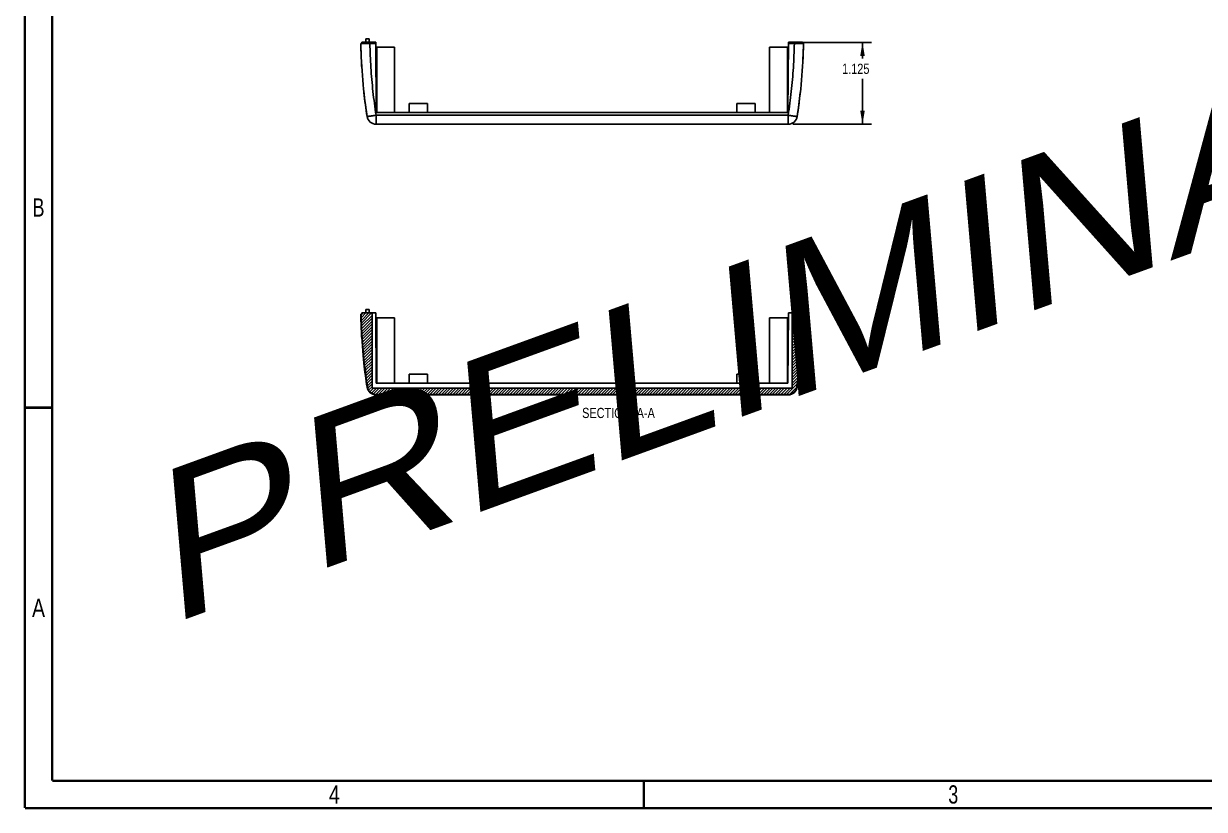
# Model space of a CAD drawing. Extents: x 0.7 to 34.8, y 0.4 to 22.5.
# Drawn here: x 0.73 to 16.95, y 0.48 to 11.28 of the extents above; entities that cross this region are included whole.
import ezdxf
from ezdxf.enums import TextEntityAlignment as Align

# ---------------------------------------------------------------- set-up
doc = ezdxf.new("R2010")
doc.units = 0
doc.header["$LTSCALE"] = 1.87
doc.header["$MEASUREMENT"] = 0
doc.linetypes.add('PHANTOM', pattern=[0.8, 0.45, -0.05, 0.1, -0.05, 0.1, -0.05])
doc.layers.get('0').update_dxf_attribs({"linetype": 'CONTINUOUS'})
for name, color, linetype in [('5_ALL_CURVES', 7, 'CONTINUOUS'), ('8_ALL_NOTES_BALLOONS_SYMBOLS_GT', 7, 'CONTINUOUS'), ('DIMS-ALL', 7, 'CONTINUOUS')]:
    doc.layers.add(name, color=color, linetype=linetype)
doc.styles.get("Standard").update_dxf_attribs({"font": 'txt', "width": 0.8})
doc.styles.add('TEXTSTYLE_1', font='txt', dxfattribs={"width": 0.8})
doc.styles.add('TEXTSTYLE_2', font='txt', dxfattribs={"width": 0.8})
doc.dimstyles.new('DIMSTYLE_1', dxfattribs={"dimtxt": 0.14, "dimasz": 0.1875, "dimexe": 0.18, "dimexo": 0.0625, "dimgap": 0.09, "dimtad": 0, "dimtih": 1, "dimtoh": 1, "dimdec": 3, "dimzin": 4, "dimtxsty": 'STANDARD', "dimblk": '_ARROW_FILLED', "dimblk1": '_ARROW_FILLED', "dimblk2": '_ARROW_FILLED', "dimcen": 0.09, "dimazin": 3, "dimtfac": 1, "dimtdec": 3, "dimtofl": 0, "dimtmove": 0, "dimatfit": 3, "dimtolj": 1, "dimtzin": 4})

# ---------------------------------------------------------------- blocks, each defined once
blk = doc.blocks.new('_ARROW_FILLED')
at = {"color": 0, "linetype": 'BYBLOCK'}
blk.add_solid([(0, 0), (-1, 0.167), (-1, -0.167)], dxfattribs=at)
blk = doc.blocks.new('*D12')
at = {"layer": 'DIMS-ALL', "color": 2, "linetype": 'CONTINUOUS'}
for p, q in [((11.381, 11.018), (12.379, 11.018)), ((12.254, 11.018), (12.254, 10.795)), ((12.254, 9.893), (12.254, 10.515)), ((11.295, 9.893), (12.379, 9.893))]:
    blk.add_line(p, q, dxfattribs=at)
at = {"layer": 'DIMS-ALL', "color": 2, "linetype": 'CONTINUOUS', "xscale": 0.1875, "yscale": 0.1875, "zscale": 0.1875}
for p, rotation in [((12.254, 11.018), 90), ((12.254, 9.893), 270)]:
    blk.add_blockref('_ARROW_FILLED', p, dxfattribs=dict(at, rotation=rotation))
at = {"layer": 'DIMS-ALL', "color": 2, "linetype": 'CONTINUOUS', "width": 0.8}
blk.add_text('1.125', height=0.14, dxfattribs=at).set_placement((11.974, 10.585))

msp = doc.modelspace()

# ---------------------------------------------------------------- linework, layer by layer
at = {"color": 7, "linetype": 'CONTINUOUS'}
for p, q in [((5.4332, 11.0184), (5.4332, 11.0684)), ((5.4332, 11.0684), (5.4782, 11.0684)), ((5.4782, 11.0184), (5.4782, 11.0684)), ((5.3635, 11.0034), (5.5683, 11.0034)), ((5.3782, 11.0184), (5.3782, 11.0034)), ((5.5682, 11.0184), (5.3782, 11.0184)), ((5.4882, 11.0184), (5.4882, 11.0034)), ((5.5682, 11.0184), (5.5766, 10.0534)), ((5.5838, 10.9534), (5.5688, 10.9534)), ((5.5838, 10.9534), (5.5838, 10.0534)), ((5.8282, 10.9534), (5.5843, 10.9534)), ((5.8282, 10.0534), (5.8282, 10.9534)), ((10.9782, 10.9534), (11.2221, 10.9534)), ((10.9782, 10.9534), (10.9782, 10.0534)), ((11.2226, 10.9534), (11.2376, 10.9534)), ((11.2226, 10.9534), (11.2226, 10.0534)), ((11.2382, 11.0184), (11.2298, 10.0534)), ((11.4429, 11.0034), (11.2381, 11.0034)), ((11.2382, 11.0184), (11.4282, 11.0184)), ((11.3182, 11.0034), (11.3182, 11.0184)), ((11.4282, 11.0034), (11.4282, 11.0184)), ((6.0279, 10.0534), (6.0279, 10.1784)), ((6.0279, 10.1784), (6.2779, 10.1784)), ((6.2779, 10.0534), (6.2779, 10.1784)), ((10.5279, 10.1784), (10.7779, 10.1784)), ((10.5279, 10.0534), (10.5279, 10.1784)), ((10.7779, 10.0534), (10.7779, 10.1784)), ((5.5735, 9.8934), (5.5735, 10.0173)), ((11.2329, 10.0173), (5.5735, 10.0173)), ((11.2329, 9.8934), (5.5735, 9.8934)), ((5.5766, 10.0534), (11.2298, 10.0534)), ((11.2329, 10.0173), (11.2329, 9.8934)), ((5.3782, 7.3008), (5.3782, 7.2858)), ((5.5682, 7.3008), (5.3782, 7.3008)), ((5.3824, 7.3008), (5.3824, 7.2858)), ((5.4332, 7.3008), (5.4332, 7.3508)), ((5.4332, 7.3508), (5.4782, 7.3508)), ((5.4782, 7.3008), (5.4782, 7.3508)), ((5.5182, 6.2688), (5.5182, 7.3008)), ((5.5766, 6.3358), (5.5682, 7.3008)), ((11.2298, 6.3358), (11.2382, 7.3008)), ((11.2382, 7.3008), (11.4282, 7.3008)), ((11.2882, 6.2688), (11.2882, 7.3008)), ((11.424, 7.2858), (11.424, 7.3008)), ((11.4282, 7.2858), (11.4282, 7.3008)), ((5.3824, 7.2858), (5.3635, 7.2858)), ((5.5838, 7.2358), (5.5688, 7.2358)), ((5.5838, 7.2358), (5.5838, 6.3358)), ((5.8282, 7.2358), (5.5843, 7.2358)), ((5.8282, 6.3358), (5.8282, 7.2358)), ((10.9782, 7.2358), (11.2221, 7.2358)), ((10.9782, 7.2358), (10.9782, 6.3358)), ((11.2226, 7.2358), (11.2376, 7.2358)), ((11.2226, 7.2358), (11.2226, 6.3358)), ((11.424, 7.2858), (11.4429, 7.2858)), ((5.5766, 6.3358), (11.2298, 6.3358)), ((6.0279, 6.3358), (6.0279, 6.4608)), ((6.0279, 6.4608), (6.2779, 6.4608)), ((6.2779, 6.3358), (6.2779, 6.4608)), ((10.5279, 6.4608), (10.7779, 6.4608)), ((10.5279, 6.3358), (10.5279, 6.4608)), ((10.7779, 6.3358), (10.7779, 6.4608)), ((11.2882, 6.2688), (5.5182, 6.2688)), ((5.5735, 6.1758), (5.5735, 6.182)), ((11.2329, 6.182), (5.5735, 6.182)), ((11.2329, 6.1758), (5.5735, 6.1758)), ((11.2329, 6.182), (11.2329, 6.1758))]:
    msp.add_line(p, q, dxfattribs=at)
at = {"color": 2, "linetype": 'CONTINUOUS'}
for p, q in [((5.3693, 7.2362), (5.4339, 7.3008)), ((5.3709, 7.1987), (5.473, 7.3008)), ((5.3725, 7.1611), (5.5122, 7.3008)), ((5.3824, 7.2885), (5.3947, 7.3008)), ((11.2882, 7.2781), (11.3109, 7.3008)), ((11.2882, 7.2389), (11.3501, 7.3008)), ((11.2882, 7.1997), (11.3893, 7.3008)), ((5.3677, 7.2738), (5.3797, 7.2858)), ((5.3742, 7.1236), (5.5182, 7.2676)), ((5.3758, 7.086), (5.5182, 7.2284)), ((5.3774, 7.0485), (5.5182, 7.1892)), ((5.3791, 7.0109), (5.5182, 7.1501)), ((11.2882, 7.1605), (11.424, 7.2963)), ((11.2882, 7.1213), (11.4386, 7.2718)), ((11.2882, 7.0822), (11.4369, 7.2308)), ((11.2882, 7.043), (11.4351, 7.1899)), ((11.2882, 7.0038), (11.4333, 7.1489)), ((5.3807, 6.9734), (5.5182, 7.1109)), ((5.3829, 6.9364), (5.5182, 7.0717)), ((5.3861, 6.9004), (5.5182, 7.0325)), ((5.3893, 6.8644), (5.5182, 6.9933)), ((11.2882, 6.9646), (11.4315, 7.108)), ((11.2882, 6.9254), (11.4298, 7.067)), ((11.2882, 6.8863), (11.428, 7.026)), ((11.2882, 6.8471), (11.4262, 6.9851)), ((5.3925, 6.8284), (5.5182, 6.9541)), ((5.3957, 6.7924), (5.5182, 6.915)), ((5.3989, 6.7564), (5.5182, 6.8758)), ((5.402, 6.7205), (5.5182, 6.8366)), ((11.2882, 6.8079), (11.4241, 6.9438)), ((11.2882, 6.7687), (11.4203, 6.9008)), ((11.2882, 6.7295), (11.4165, 6.8579)), ((11.2882, 6.6903), (11.4127, 6.8149)), ((5.4052, 6.6845), (5.5182, 6.7974)), ((5.4084, 6.6485), (5.5182, 6.7582)), ((5.4117, 6.6126), (5.5182, 6.7191)), ((5.4164, 6.5781), (5.5182, 6.6799)), ((11.2882, 6.6512), (11.4089, 6.7719)), ((11.2882, 6.612), (11.4051, 6.7289)), ((11.2882, 6.5728), (11.4013, 6.6859)), ((5.421, 6.5435), (5.5182, 6.6407)), ((5.4256, 6.509), (5.5182, 6.6015)), ((5.4303, 6.4744), (5.5182, 6.5623)), ((5.4349, 6.4399), (5.5182, 6.5232)), ((11.2882, 6.5336), (11.3975, 6.6429)), ((11.2882, 6.4944), (11.3928, 6.5991)), ((11.2882, 6.4553), (11.3868, 6.5538)), ((11.2882, 6.4161), (11.3807, 6.5086)), ((5.4395, 6.4053), (5.5182, 6.484)), ((5.4442, 6.3708), (5.5182, 6.4448)), ((5.4488, 6.3363), (5.5182, 6.4056)), ((5.4535, 6.3017), (5.5182, 6.3664)), ((5.4599, 6.2689), (5.5182, 6.3273)), ((11.2108, 6.182), (11.3564, 6.3276)), ((11.2882, 6.3769), (11.3746, 6.4633)), ((11.2882, 6.3377), (11.3685, 6.4181)), ((11.2882, 6.2985), (11.3625, 6.3728)), ((5.4714, 6.2413), (5.5182, 6.2881)), ((5.488, 6.2187), (5.5381, 6.2688)), ((5.5094, 6.2009), (5.5773, 6.2688)), ((5.5359, 6.1883), (5.6165, 6.2688)), ((5.5691, 6.1823), (5.6556, 6.2688)), ((5.608, 6.182), (5.6948, 6.2688)), ((5.6472, 6.182), (5.734, 6.2688)), ((5.6863, 6.182), (5.7732, 6.2688)), ((5.7255, 6.182), (5.8124, 6.2688)), ((5.7647, 6.182), (5.8515, 6.2688)), ((5.8039, 6.182), (5.8907, 6.2688)), ((5.8431, 6.182), (5.9299, 6.2688)), ((5.8822, 6.182), (5.9691, 6.2688)), ((5.9214, 6.182), (6.0083, 6.2688)), ((5.9606, 6.182), (6.0474, 6.2688)), ((5.9998, 6.182), (6.0866, 6.2688)), ((6.039, 6.182), (6.1258, 6.2688)), ((6.0781, 6.182), (6.165, 6.2688)), ((6.1173, 6.182), (6.2042, 6.2688)), ((6.1565, 6.182), (6.2434, 6.2688)), ((6.1957, 6.182), (6.2825, 6.2688)), ((6.2349, 6.182), (6.3217, 6.2688)), ((6.274, 6.182), (6.3609, 6.2688)), ((6.3132, 6.182), (6.4001, 6.2688)), ((6.3524, 6.182), (6.4393, 6.2688)), ((6.3916, 6.182), (6.4784, 6.2688)), ((6.4308, 6.182), (6.5176, 6.2688)), ((6.4699, 6.182), (6.5568, 6.2688)), ((6.5091, 6.182), (6.596, 6.2688)), ((6.5483, 6.182), (6.6352, 6.2688)), ((6.5875, 6.182), (6.6743, 6.2688)), ((6.6267, 6.182), (6.7135, 6.2688)), ((6.6658, 6.182), (6.7527, 6.2688)), ((6.705, 6.182), (6.7919, 6.2688)), ((6.7442, 6.182), (6.8311, 6.2688)), ((6.7834, 6.182), (6.8702, 6.2688)), ((6.8226, 6.182), (6.9094, 6.2688)), ((6.8618, 6.182), (6.9486, 6.2688)), ((6.9009, 6.182), (6.9878, 6.2688)), ((6.9401, 6.182), (7.027, 6.2688)), ((6.9793, 6.182), (7.0661, 6.2688)), ((7.0185, 6.182), (7.1053, 6.2688)), ((7.0577, 6.182), (7.1445, 6.2688)), ((7.0968, 6.182), (7.1837, 6.2688)), ((7.136, 6.182), (7.2229, 6.2688)), ((7.1752, 6.182), (7.262, 6.2688)), ((7.2144, 6.182), (7.3012, 6.2688)), ((7.2536, 6.182), (7.3404, 6.2688)), ((7.2927, 6.182), (7.3796, 6.2688)), ((7.3319, 6.182), (7.4188, 6.2688)), ((7.3711, 6.182), (7.4579, 6.2688)), ((7.4103, 6.182), (7.4971, 6.2688)), ((7.4495, 6.182), (7.5363, 6.2688)), ((7.4886, 6.182), (7.5755, 6.2688)), ((7.5278, 6.182), (7.6147, 6.2688)), ((7.567, 6.182), (7.6538, 6.2688)), ((7.6062, 6.182), (7.693, 6.2688)), ((7.6454, 6.182), (7.7322, 6.2688)), ((7.6845, 6.182), (7.7714, 6.2688)), ((7.7237, 6.182), (7.8106, 6.2688)), ((7.7629, 6.182), (7.8498, 6.2688)), ((7.8021, 6.182), (7.8889, 6.2688)), ((7.8413, 6.182), (7.9281, 6.2688)), ((7.8804, 6.182), (7.9673, 6.2688)), ((7.9196, 6.182), (8.0065, 6.2688)), ((7.9588, 6.182), (8.0457, 6.2688)), ((7.998, 6.182), (8.0848, 6.2688)), ((8.0372, 6.182), (8.124, 6.2688)), ((8.0763, 6.182), (8.1632, 6.2688)), ((8.1155, 6.182), (8.2024, 6.2688)), ((8.1547, 6.182), (8.2416, 6.2688)), ((8.1939, 6.182), (8.2807, 6.2688)), ((8.2331, 6.182), (8.3199, 6.2688)), ((8.2723, 6.182), (8.3591, 6.2688)), ((8.3114, 6.182), (8.3983, 6.2688)), ((8.3506, 6.182), (8.4375, 6.2688)), ((8.3898, 6.182), (8.4766, 6.2688)), ((8.429, 6.182), (8.5158, 6.2688)), ((8.4682, 6.182), (8.555, 6.2688)), ((8.5073, 6.182), (8.5942, 6.2688)), ((8.5465, 6.182), (8.6334, 6.2688)), ((8.5857, 6.182), (8.6725, 6.2688)), ((8.6249, 6.182), (8.7117, 6.2688)), ((8.6641, 6.182), (8.7509, 6.2688)), ((8.7032, 6.182), (8.7901, 6.2688)), ((8.7424, 6.182), (8.8293, 6.2688)), ((8.7816, 6.182), (8.8684, 6.2688)), ((8.8208, 6.182), (8.9076, 6.2688)), ((8.86, 6.182), (8.9468, 6.2688)), ((8.8991, 6.182), (8.986, 6.2688)), ((8.9383, 6.182), (9.0252, 6.2688)), ((8.9775, 6.182), (9.0643, 6.2688)), ((9.0167, 6.182), (9.1035, 6.2688)), ((9.0559, 6.182), (9.1427, 6.2688)), ((9.095, 6.182), (9.1819, 6.2688)), ((9.1342, 6.182), (9.2211, 6.2688)), ((9.1734, 6.182), (9.2603, 6.2688)), ((9.2126, 6.182), (9.2994, 6.2688)), ((9.2518, 6.182), (9.3386, 6.2688)), ((9.2909, 6.182), (9.3778, 6.2688)), ((9.3301, 6.182), (9.417, 6.2688)), ((9.3693, 6.182), (9.4562, 6.2688)), ((9.4085, 6.182), (9.4953, 6.2688)), ((9.4477, 6.182), (9.5345, 6.2688)), ((9.4868, 6.182), (9.5737, 6.2688)), ((9.526, 6.182), (9.6129, 6.2688)), ((9.5652, 6.182), (9.6521, 6.2688)), ((9.6044, 6.182), (9.6912, 6.2688)), ((9.6436, 6.182), (9.7304, 6.2688)), ((9.6828, 6.182), (9.7696, 6.2688)), ((9.7219, 6.182), (9.8088, 6.2688)), ((9.7611, 6.182), (9.848, 6.2688)), ((9.8003, 6.182), (9.8871, 6.2688)), ((9.8395, 6.182), (9.9263, 6.2688)), ((9.8787, 6.182), (9.9655, 6.2688)), ((9.9178, 6.182), (10.0047, 6.2688)), ((9.957, 6.182), (10.0439, 6.2688)), ((9.9962, 6.182), (10.083, 6.2688)), ((10.0354, 6.182), (10.1222, 6.2688)), ((10.0746, 6.182), (10.1614, 6.2688)), ((10.1137, 6.182), (10.2006, 6.2688)), ((10.1529, 6.182), (10.2398, 6.2688)), ((10.1921, 6.182), (10.2789, 6.2688)), ((10.2313, 6.182), (10.3181, 6.2688)), ((10.2705, 6.182), (10.3573, 6.2688)), ((10.3096, 6.182), (10.3965, 6.2688)), ((10.3488, 6.182), (10.4357, 6.2688)), ((10.388, 6.182), (10.4748, 6.2688)), ((10.4272, 6.182), (10.514, 6.2688)), ((10.4664, 6.182), (10.5532, 6.2688)), ((10.5055, 6.182), (10.5924, 6.2688)), ((10.5447, 6.182), (10.6316, 6.2688)), ((10.5839, 6.182), (10.6708, 6.2688)), ((10.6231, 6.182), (10.7099, 6.2688)), ((10.6623, 6.182), (10.7491, 6.2688)), ((10.7014, 6.182), (10.7883, 6.2688)), ((10.7406, 6.182), (10.8275, 6.2688)), ((10.7798, 6.182), (10.8667, 6.2688)), ((10.819, 6.182), (10.9058, 6.2688)), ((10.8582, 6.182), (10.945, 6.2688)), ((10.8973, 6.182), (10.9842, 6.2688)), ((10.9365, 6.182), (11.0234, 6.2688)), ((10.9757, 6.182), (11.0626, 6.2688)), ((11.0149, 6.182), (11.1017, 6.2688)), ((11.0541, 6.182), (11.1409, 6.2688)), ((11.0932, 6.182), (11.1801, 6.2688)), ((11.1324, 6.182), (11.2193, 6.2688)), ((11.1716, 6.182), (11.2585, 6.2688)), ((11.2514, 6.1834), (11.3503, 6.2823))]:
    msp.add_line(p, q, dxfattribs=at)
at = {"color": 7, "linetype": 'PHANTOM', "const_width": 0.035}
for points in [[(0.75, 0.5), (0.75, 22.5)], [(0.75, 0.5), (34.75, 0.5)]]:
    msp.add_lwpolyline(points, dxfattribs=at)
at = {"color": 7, "linetype": 'CONTINUOUS', "const_width": 0.035}
for points in [[(1.125, 0.875), (1.125, 22.125)], [(0.75, 6), (1.125, 6)], [(1.125, 0.875), (34.375, 0.875)], [(9.25, 0.5), (9.25, 0.875)]]:
    msp.add_lwpolyline(points, dxfattribs=at)
at = {"color": 7, "linetype": 'CONTINUOUS'}
for centre, radius, start, end in [((12.8621, 11.1434), 7.5, 181.06958, 188.77429), ((3.9442, 11.1434), 7.5, 351.22571, 358.93042), ((5.5735, 10.0184), 0.125, 188.77422, 269.99989), ((11.2329, 10.0184), 0.125, 270.00011, 351.22578), ((12.8621, 7.4258), 7.5, 181.06958, 188.77429), ((3.9442, 7.4258), 7.5, 351.22571, 358.93042), ((5.5735, 6.3008), 0.125, 188.77422, 269.99989), ((5.5735, 6.3008), 0.1188, 188.93522, 270), ((11.2329, 6.3008), 0.1188, 270, 351.06478), ((11.2329, 6.3008), 0.125, 270.00011, 351.22578)]:
    msp.add_arc(centre, radius, start, end, dxfattribs=at)
for points, knots in [([(5.4885, 11.0034), (5.4905, 10.8933), (5.4996, 10.6733), (5.528, 10.3443), (5.5567, 10.126), (5.5735, 10.0173)], [0, 0, 0, 0, 0.3332816, 0.6667379, 1, 1, 1, 1]), ([(11.3179, 11.0034), (11.3158, 10.8933), (11.3068, 10.6733), (11.2784, 10.3443), (11.2497, 10.126), (11.2329, 10.0173)], [0, 0, 0, 0, 0.3332816, 0.6667379, 1, 1, 1, 1]), ([(5.5735, 10.0173), (5.5628, 10.0156), (5.5423, 10.0125), (5.513, 10.0079), (5.4886, 10.0049), (5.4679, 10.0004), (5.4586, 10.002), (5.4501, 9.9979), (5.4499, 9.9993)], [0, 0, 0, 0, 0.2589042, 0.5001407, 0.7072153, 0.8660587, 0.9658975, 1, 1, 1, 1]), ([(11.2329, 10.0173), (11.2436, 10.0156), (11.2641, 10.0125), (11.2934, 10.0079), (11.3178, 10.0049), (11.3384, 10.0004), (11.3478, 10.002), (11.3562, 9.9979), (11.3565, 9.9993)], [0, 0, 0, 0, 0.2588456, 0.5000391, 0.7071152, 0.8659947, 0.9658765, 1, 1, 1, 1]), ([(5.4561, 6.2824), (5.4387, 6.393), (5.4088, 6.6151), (5.3792, 6.9499), (5.3695, 7.1738), (5.3671, 7.2858)], [0, 0, 0, 0, 0.3333558, 0.6666811, 1, 1, 1, 1]), ([(11.4392, 7.2858), (11.4369, 7.1738), (11.4272, 6.9499), (11.3975, 6.6151), (11.3677, 6.393), (11.3503, 6.2824)], [0, 0, 0, 0, 0.3333189, 0.6666442, 1, 1, 1, 1]), ([(5.4561, 6.2824), (5.4545, 6.2822), (5.4531, 6.2826), (5.45, 6.2812), (5.4499, 6.2817)], [0, 0, 0, 0, 0.7473328, 1, 1, 1, 1]), ([(11.3503, 6.2824), (11.3518, 6.2822), (11.3532, 6.2826), (11.3564, 6.2812), (11.3565, 6.2817)], [0, 0, 0, 0, 0.7473127, 1, 1, 1, 1])]:
    msp.add_open_spline(points, degree=3, knots=knots, dxfattribs=at)
at = {"layer": '5_ALL_CURVES', "color": 40, "linetype": 'CONTINUOUS'}
for centre, radius, start, end in [((12.8621, 11.1434), 7.5, 181.52807, 183.65599), ((3.9442, 11.1434), 7.5, 356.34401, 358.47193), ((12.8621, 11.1434), 7.5, 186.23631, 188.77429), ((3.9442, 11.1434), 7.5, 351.22571, 353.76369), ((5.5735, 10.0184), 0.125, 188.77429, 270), ((11.2329, 10.0184), 0.125, 270, 351.22571), ((12.8621, 7.4258), 7.5, 181.52807, 183.65599), ((3.9442, 7.4258), 7.5, 356.34401, 358.47193), ((12.8621, 7.4258), 7.5, 186.23631, 188.77429), ((3.9442, 7.4258), 7.5, 351.22571, 353.76369), ((5.5735, 6.3008), 0.125, 188.77429, 270), ((11.2329, 6.3008), 0.125, 270, 351.22571)]:
    msp.add_arc(centre, radius, start, end, dxfattribs=at)

# ---------------------------------------------------------------- texts
at = {"color": 2, "linetype": 'CONTINUOUS', "style": 'TEXTSTYLE_1'}
for s, width, p in [('B', 0.733333, (0.9375, 8.625)), ('A', 0.8, (0.9375, 3.125)), ('4', 0.8, (5, 0.5625)), ('3', 0.733333, (13.5, 0.5625))]:
    msp.add_text(s, height=0.25, dxfattribs=dict(at, width=width)).set_placement(p, align=Align.CENTER)
at = {"layer": '8_ALL_NOTES_BALLOONS_SYMBOLS_GT', "color": 2, "linetype": 'CONTINUOUS', "style": 'TEXTSTYLE_2', "oblique": 15, "width": 1.158974}
msp.add_text('PRELIMINARY !!!', height=2, rotation=20, dxfattribs=at).set_placement((2.7205, 3.0083))
at = {"layer": '8_ALL_NOTES_BALLOONS_SYMBOLS_GT', "color": 2, "linetype": 'CONTINUOUS', "insert": (8.4032, 5.9977), "char_height": 0.14, "width": 1.344, "attachment_point": 1}
msp.add_mtext('SECTION  A-A', dxfattribs=at)

# ---------------------------------------------------------------- dimensions: what is measured, and where the dimension line sits
at = {"layer": 'DIMS-ALL', "color": 2, "linetype": 'CONTINUOUS'}
dim = msp.add_linear_dim(base=(12.2536, 11.0184), p1=(11.2954, 9.8934), p2=(11.3807, 11.0184), angle=90, dimstyle='DIMSTYLE_1', dxfattribs=at)
dim.commit()
dim.dimension.update_dxf_attribs({"geometry": '*D12', "text_midpoint": (12.2536, 10.6552), "dimtype": 160})

doc.saveas('drawing.dxf')
